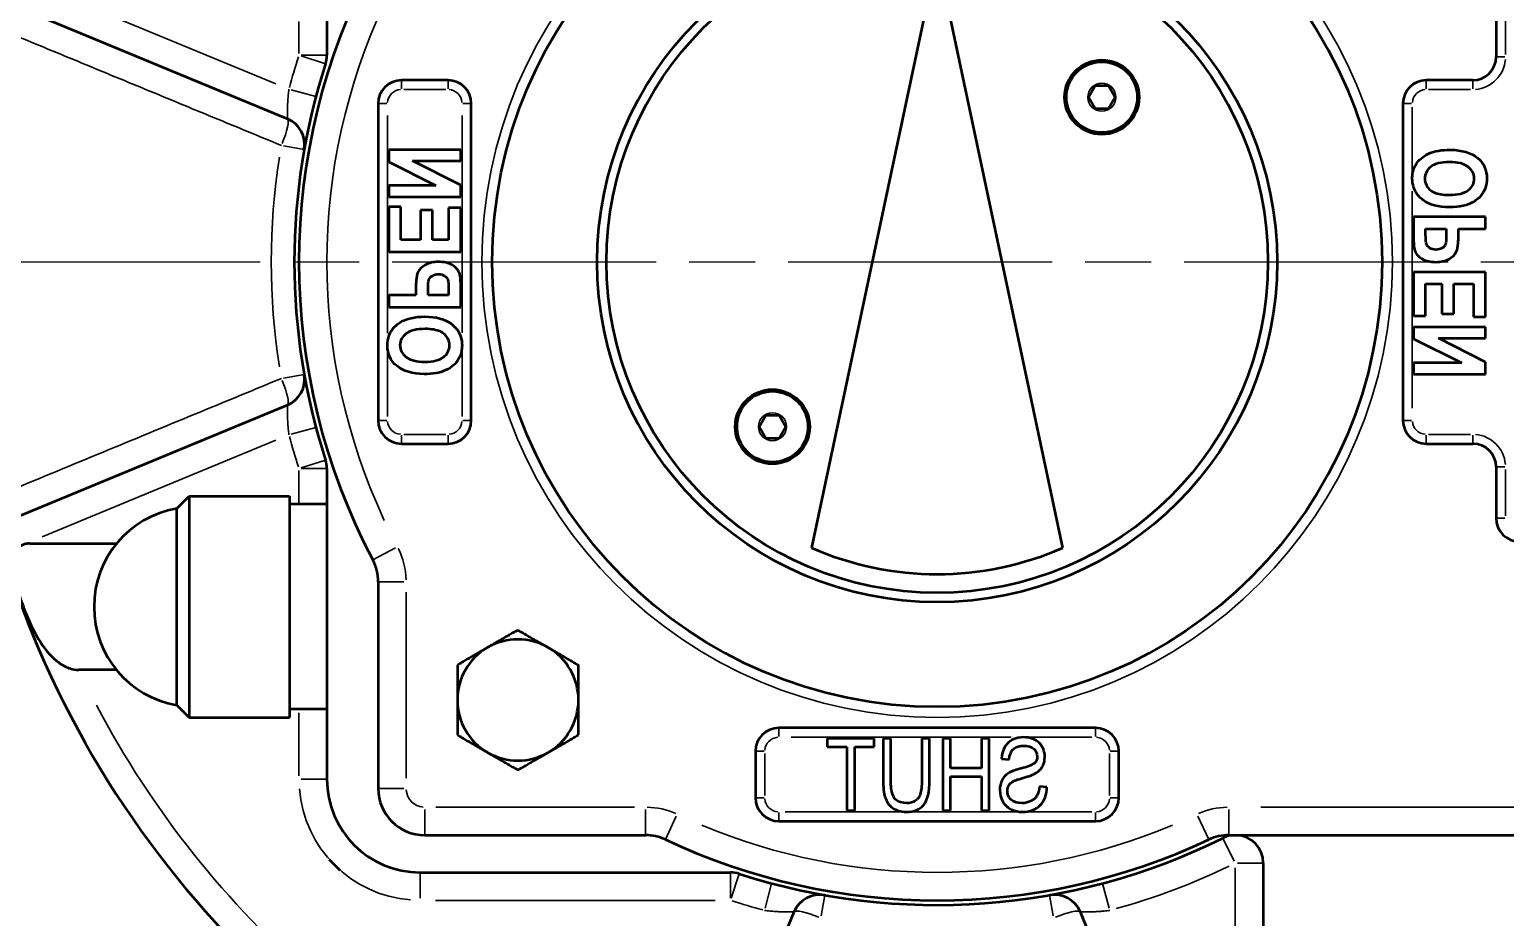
# Model space of a CAD drawing. Header units: millimetres. Extents: x 0 to 2100, y 0 to 1485.
# Drawn here: x 486.1 to 644.5, y 414.3 to 509.6 of the extents above; entities that cross this region are included whole.
import ezdxf

# ---------------------------------------------------------------- set-up
doc = ezdxf.new("R2010")
doc.units = ezdxf.units.MM
doc.header["$LTSCALE"] = 5
doc.linetypes.add('CHAIN', pattern=[0.3543, 0.2362, -0.0295, 0.0591, -0.0295])
for name, color, linetype, lineweight in [("Linea d'asse (ISO)", 7, 'Continuous', 25), ('Visibile (ISO)', 7, 'Continuous', 50), ('Visibile sottile (ISO)', 7, 'Continuous', 35)]:
    doc.layers.add(name, color=color, linetype=linetype, lineweight=lineweight)

msp = doc.modelspace()

# ---------------------------------------------------------------- linework, layer by layer
at = {"layer": "Linea d'asse (ISO)", "linetype": 'CHAIN', "ltscale": 23.990969}
msp.add_line((355.0468, 484.6529), (812.0468, 484.6529), dxfattribs=at)
at = {"layer": 'Visibile (ISO)'}
for p, q in [((518.0468, 540.1529), (518.0468, 506.8283)), ((583.5468, 517.506), (570.0468, 453.9934)), ((597.0468, 453.9934), (583.5468, 517.506)), ((484.9371, 511.9684), (513.8036, 500.0115)), ((643.5468, 512.1529), (643.5468, 506.6529)), ((531.0468, 504.1529), (526.0468, 504.1529)), ((641.0468, 504.1529), (636.0468, 504.1529)), ((599.7811, 502.3305), (600.5028, 503.5805)), ((600.5028, 501.0805), (599.7811, 502.3305)), ((600.5028, 503.5805), (601.9461, 503.5805)), ((601.9461, 503.5805), (602.6678, 502.3305)), ((602.6678, 502.3305), (601.9461, 501.0805)), ((523.5468, 501.6529), (523.5468, 467.6529)), ((533.5468, 467.6529), (533.5468, 501.6529)), ((601.9461, 501.0805), (600.5028, 501.0805)), ((633.5468, 501.6529), (633.5468, 467.6529)), ((532.4178, 496.6838), (524.6757, 496.6838)), ((524.6757, 496.6838), (524.6757, 495.3943)), ((532.4178, 495.4872), (532.4178, 496.6838)), ((524.6757, 495.3943), (529.7254, 492.8411)), ((532.4178, 492.8927), (527.2444, 495.4872)), ((527.2444, 495.4872), (532.4178, 495.4872)), ((524.6757, 492.8411), (524.6757, 491.6445)), ((529.7254, 492.8411), (524.6757, 492.8411)), ((532.4178, 491.6445), (532.4178, 492.8927)), ((524.6757, 491.6445), (532.4178, 491.6445)), ((524.6757, 490.5562), (524.6757, 485.7335)), ((525.9807, 490.5562), (524.6757, 490.5562)), ((525.9807, 487.0178), (525.9807, 490.5562)), ((529.3901, 490.2106), (528.0851, 490.2106)), ((528.0851, 490.2106), (528.0851, 487.0178)), ((529.3901, 487.0178), (529.3901, 490.2106)), ((532.4178, 490.4478), (531.1129, 490.4478)), ((531.1129, 490.4478), (531.1129, 487.0178)), ((532.4178, 485.7335), (532.4178, 490.4478)), ((642.4178, 489.5039), (634.6757, 489.5039)), ((635.9807, 488.2144), (638.1935, 488.2144)), ((639.4984, 488.2144), (642.4178, 488.2144)), ((642.4178, 488.2144), (642.4178, 489.5039)), ((528.0851, 487.0178), (525.9807, 487.0178)), ((531.1129, 487.0178), (529.3901, 487.0178)), ((524.6757, 485.7335), (532.4178, 485.7335)), ((642.4178, 483.5723), (634.6757, 483.5723)), ((634.6757, 483.5723), (634.6757, 478.8579)), ((642.4178, 478.7496), (642.4178, 483.5723)), ((635.9807, 478.8579), (635.9807, 482.2879)), ((635.9807, 482.2879), (637.7034, 482.2879)), ((637.7034, 482.2879), (637.7034, 479.0952)), ((639.0084, 479.0952), (639.0084, 482.2879)), ((639.0084, 482.2879), (641.1129, 482.2879)), ((641.1129, 482.2879), (641.1129, 478.7496)), ((524.6757, 481.0913), (524.6757, 479.8018)), ((527.5951, 481.0913), (524.6757, 481.0913)), ((531.1129, 481.0913), (528.9001, 481.0913)), ((524.6757, 479.8018), (532.4178, 479.8018)), ((634.6757, 478.8579), (635.9807, 478.8579)), ((637.7034, 479.0952), (639.0084, 479.0952)), ((641.1129, 478.7496), (642.4178, 478.7496)), ((642.4178, 477.6613), (634.6757, 477.6613)), ((634.6757, 477.6613), (634.6757, 476.413)), ((642.4178, 476.4646), (642.4178, 477.6613)), ((634.6757, 476.413), (639.8492, 473.8186)), ((642.4178, 473.9114), (637.3682, 476.4646)), ((637.3682, 476.4646), (642.4178, 476.4646)), ((639.8492, 473.8186), (634.6757, 473.8186)), ((634.6757, 473.8186), (634.6757, 472.6219)), ((642.4178, 472.6219), (642.4178, 473.9114)), ((634.6757, 472.6219), (642.4178, 472.6219)), ((513.8036, 469.2942), (484.9371, 457.3373)), ((564.4257, 466.9752), (565.1474, 468.2252)), ((565.1474, 468.2252), (566.5908, 468.2252)), ((566.5908, 468.2252), (567.3125, 466.9752)), ((565.1474, 465.7252), (564.4257, 466.9752)), ((567.3125, 466.9752), (566.5908, 465.7252)), ((526.0468, 465.1529), (531.0468, 465.1529)), ((566.5908, 465.7252), (565.1474, 465.7252)), ((636.0468, 465.1529), (641.0468, 465.1529)), ((643.5468, 462.6529), (643.5468, 457.1529)), ((518.0468, 462.4774), (518.0468, 429.1529)), ((501.9257, 458.2068), (503.2468, 459.5279)), ((503.2468, 459.5279), (503.2468, 435.7779)), ((503.2468, 459.5279), (514.0468, 459.5279)), ((514.0468, 459.5279), (514.0468, 435.7779)), ((501.9257, 437.099), (501.9257, 458.2068)), ((518.0468, 458.6529), (514.0468, 458.6529)), ((486.1256, 454.4352), (495.4696, 454.4352)), ((523.5468, 450.3418), (523.5468, 428.1529)), ((495.4696, 440.8705), (491.4213, 440.8705)), ((501.9257, 437.099), (503.2468, 435.7779)), ((503.2468, 435.7779), (514.0468, 435.7779)), ((518.0468, 436.6529), (514.0468, 436.6529)), ((600.5468, 434.6529), (566.5468, 434.6529)), ((576.7821, 433.5239), (571.7582, 433.5239)), ((571.7582, 433.5239), (571.7582, 432.6161)), ((571.7582, 432.6161), (573.8627, 432.6161)), ((573.8627, 432.6161), (573.8627, 425.7818)), ((574.6983, 425.7818), (574.6983, 432.6161)), ((574.6983, 432.6161), (576.7821, 432.6161)), ((576.7821, 432.6161), (576.7821, 433.5239)), ((578.5771, 433.5239), (577.7415, 433.5239)), ((582.7292, 433.5239), (581.8988, 433.5239)), ((584.9781, 433.5239), (584.1477, 433.5239)), ((584.1477, 433.5239), (584.1477, 425.7818)), ((584.9781, 430.3311), (584.9781, 433.5239)), ((589.1303, 433.5239), (588.2998, 433.5239)), ((588.2998, 433.5239), (588.2998, 430.3311)), ((589.1303, 425.7818), (589.1303, 433.5239)), ((564.0468, 432.1529), (564.0468, 427.1529)), ((590.4713, 431.3473), (591.2708, 431.275)), ((603.0468, 427.1529), (603.0468, 432.1529)), ((588.2998, 430.3311), (584.9781, 430.3311)), ((584.9781, 425.7818), (584.9781, 429.4285)), ((584.9781, 429.4285), (588.2998, 429.4285)), ((588.2998, 429.4285), (588.2998, 425.7818)), ((595.3353, 428.3041), (594.5358, 428.3763)), ((566.5468, 424.6529), (600.5468, 424.6529)), ((573.8627, 425.7818), (574.6983, 425.7818)), ((584.1477, 425.7818), (584.9781, 425.7818)), ((588.2998, 425.7818), (589.1303, 425.7818)), ((528.5468, 423.1529), (552.2418, 423.1529)), ((614.8517, 423.1529), (683.5468, 423.1529)), ((618.5468, 420.1548), (618.5468, 409.6529)), ((528.0468, 419.1529), (561.3713, 419.1529)), ((556.2312, 386.0432), (568.1881, 414.9097)), ((598.9054, 414.9097), (610.8623, 386.0432))]:
    msp.add_line(p, q, dxfattribs=at)
for centre, radius in [((583.5468, 484.6529), 47.75), ((583.5468, 484.6529), 36.5), ((583.5468, 484.6529), 35.5), ((601.2244, 502.3305), 4), ((601.2244, 502.3305), 3.8), ((565.8691, 466.9752), 4), ((565.8691, 466.9752), 3.8)]:
    msp.add_circle(centre, radius, dxfattribs=at)
for centre, radius, start, end in [((583.5468, 484.6529), 68.5, 152.172097, 207.827903), ((583.5468, 484.6529), 69, 162.061729, 197.938271), ((515.0468, 506.8283), 3, 342.061729, 0), ((641.0468, 506.6529), 2.5, 270, 0), ((526.0468, 501.6529), 2.5, 90, 180), ((531.0468, 501.6529), 2.5, 0, 90), ((636.0468, 501.6529), 2.5, 90, 180), ((512.6555, 497.2399), 3, 349.931824, 67.5), ((512.6555, 472.0658), 3, 292.5, 10.068176), ((526.0468, 467.6529), 2.5, 180, 270), ((531.0468, 467.6529), 2.5, 270, 0), ((636.0468, 467.6529), 2.5, 180, 270), ((641.0468, 462.6529), 2.5, 0, 90), ((515.0468, 462.4774), 3, 0, 17.938271), ((503.7615, 447.6529), 10.7124, 99.867648, 260.132352), ((646.0468, 457.1529), 2.5, 180, 270), ((583.5468, 484.6529), 105, 197.155883, 252.844117), ((583.5468, 484.6529), 33.5, 246.235077, 293.764923), ((518.5468, 450.3418), 5, 0, 27.827903), ((538.5468, 437.6529), 6.5, 60, 120), ((538.5468, 437.6529), 6.5, 120, 180), ((538.5468, 437.6529), 6.5, 0, 60), ((538.5468, 437.6529), 6.5, 180, 240), ((538.5468, 437.6529), 6.5, 300, 0), ((566.5468, 432.1529), 2.5, 90, 180), ((600.5468, 432.1529), 2.5, 0, 90), ((538.5468, 437.6529), 6.5, 240, 300), ((528.0468, 429.1529), 10, 180, 270), ((528.5468, 428.1529), 5, 180, 270), ((566.5468, 427.1529), 2.5, 180, 270), ((600.5468, 427.1529), 2.5, 270, 0), ((552.2418, 418.1529), 5, 64.791235, 90), ((614.8517, 418.1529), 5, 90, 115.208765), ((615.5468, 420.1548), 3, 92.059581, 116.3878), ((615.5468, 420.1548), 3, 0, 87.940419), ((583.5468, 484.6529), 68.5, 244.791235, 295.208765), ((583.5468, 484.6529), 69, 252.061729, 296.3878), ((525.2105, 426.3166), 9, 219.863386, 230.136614), ((561.3713, 416.1529), 3, 72.061729, 90), ((570.9597, 413.7616), 3, 79.931824, 157.5), ((596.1338, 413.7616), 3, 22.5, 100.068176)]:
    msp.add_arc(centre, radius, start, end, dxfattribs=at)
for points, knots in [([(638.5958, 496.6838), (637.7123, 496.6838), (636.9654, 496.5733), (636.3211, 496.2763), (635.9333, 496.0976), (635.6663, 495.9136), (635.4555, 495.7311), (635.278, 495.5775), (635.1281, 495.4166), (634.9852, 495.2035), (634.7714, 494.8847), (634.6426, 494.518), (634.584, 494.1126), (634.5604, 493.9497), (634.5482, 493.7806), (634.5468, 493.6045), (634.5414, 492.9511), (634.7769, 492.3755), (634.9568, 492.0889), (635.0331, 491.9674), (635.0743, 491.9158), (635.1077, 491.8725), (635.1758, 491.7841), (635.3188, 491.6019), (635.5887, 491.3763), (635.6063, 491.3615), (635.6547, 491.3224), (635.6846, 491.2995), (636.3707, 490.7735), (637.3282, 490.5201), (638.5494, 490.5201), (639.6146, 490.5201), (640.4832, 490.7309), (641.144, 491.1204), (641.3015, 491.2133), (641.4464, 491.3152), (641.5822, 491.4279), (642.1303, 491.8826), (642.489, 492.5656), (642.5396, 493.3668), (642.5444, 493.4435), (642.5468, 493.5211), (642.5468, 493.5994), (642.5468, 494.5175), (642.227, 495.2447), (641.5925, 495.776), (640.868, 496.3828), (639.8646, 496.6838), (638.5958, 496.6838)], [0, 0, 0, 0, 0.00111611, 0.00111611, 0.00111611, 0.00161572, 0.00161572, 0.00161572, 0.00203648, 0.00203648, 0.00203648, 0.0026501, 0.0026501, 0.0026501, 0.00289655, 0.00289655, 0.00289655, 0.00386072, 0.00386072, 0.00386072, 0.0042694, 0.0042694, 0.0042694, 0.00510243, 0.00510243, 0.00510243, 0.01539546, 0.01539546, 0.01539546, 0.25124612, 0.25124612, 0.25124612, 0.45697909, 0.45697909, 0.45697909, 0.50601484, 0.50601484, 0.50601484, 0.72789443, 0.72789443, 0.72789443, 0.74913305, 0.74913305, 0.74913305, 0.99837958, 0.99837958, 0.99837958, 1, 1, 1, 1]), ([(638.5442, 495.3634), (639.4314, 495.3634), (640.0967, 495.1932), (640.5403, 494.8527), (640.9839, 494.5123), (641.2057, 494.0945), (641.2057, 493.5942), (641.2057, 493.0887), (640.9839, 492.6709), (640.5455, 492.3408), (640.1071, 492.0107), (639.4314, 491.8405), (638.5184, 491.8405), (637.8052, 491.8405), (637.2608, 491.9619), (636.9384, 492.0973), (636.7683, 492.1687), (636.6653, 492.2262), (636.5326, 492.3253), (636.3314, 492.4756), (636.0557, 492.7802), (635.9545, 493.1342), (635.9103, 493.2887), (635.893, 493.4496), (635.893, 493.5942), (635.893, 494.1152), (636.1096, 494.5381), (636.5377, 494.8682), (636.9691, 495.2008), (637.6364, 495.3634), (638.5442, 495.3634)], [0, 0, 0, 0, 0.09973173, 0.09973173, 0.09973173, 0.19946345, 0.19946345, 0.19946345, 0.30022334, 0.30022334, 0.30022334, 0.40098323, 0.40098323, 0.40098323, 0.47969482, 0.47969482, 0.47969482, 0.52120865, 0.52120865, 0.52120865, 0.67990132, 0.67990132, 0.67990132, 0.74919909, 0.74919909, 0.74919909, 0.99893212, 0.99893212, 0.99893212, 1, 1, 1, 1]), ([(634.6757, 489.5039), (634.6757, 488.8179), (634.6757, 488.1319), (634.6757, 487.4459), (634.6757, 486.8191), (634.6984, 486.3317), (634.7672, 486.028), (634.774, 485.998), (634.7813, 485.9702), (634.7892, 485.9449), (634.8496, 485.7508), (634.9627, 485.5655), (635.0385, 485.4671), (635.1576, 485.3123), (635.2021, 485.2837), (635.2157, 485.2708), (635.2384, 485.2491), (635.2586, 485.2285), (635.3255, 485.1738), (635.378, 485.1308), (635.4513, 485.0748), (635.5526, 485.0113), (635.5622, 485.0053), (635.6165, 484.9726), (635.6471, 484.9558), (636.0237, 484.7482), (636.4984, 484.6451), (637.0639, 484.6451), (637.6294, 484.6451), (638.0996, 484.7506), (638.472, 484.9598), (638.844, 485.1687), (639.1176, 485.4361), (639.2715, 485.7489), (639.3824, 485.9745), (639.4447, 486.3378), (639.4714, 486.6534), (639.4831, 486.7916), (639.4885, 486.9037), (639.4923, 487.0116), (639.4954, 487.0996), (639.4984, 487.2214), (639.4984, 487.3789), (639.4984, 487.5698), (639.4984, 487.9758), (639.4984, 488.2144)], [0.142800598, 0.142800598, 0.142800598, 0.142800598, 0.285601197, 0.285601197, 0.285601197, 0.285777477, 0.285777477, 0.285777477, 0.285794909, 0.285794909, 0.285794909, 0.28586356, 0.28586356, 0.28586356, 0.285971481, 0.285971481, 0.285971481, 0.28615285, 0.28615285, 0.28615285, 0.286295243, 0.286295243, 0.286295243, 0.29187001, 0.29187001, 0.29187001, 0.360528899, 0.360528899, 0.360528899, 0.429198843, 0.429198843, 0.429198843, 0.500197905, 0.500197905, 0.500197905, 0.551377063, 0.551377063, 0.551377063, 0.573785863, 0.573785863, 0.573785863, 0.592064654, 0.592064654, 0.592064654, 0.714398803, 0.714398803, 0.714398803, 0.714398803]), ([(638.1935, 488.2144), (638.1935, 487.9806), (638.1935, 487.7468), (638.1935, 487.513), (638.1935, 487.0384), (638.1625, 486.7186), (638.0284, 486.3782), (637.9046, 486.2389), (637.5539, 486.0223), (637.3372, 485.9656), (636.8266, 485.9656), (636.6048, 486.0223), (636.2541, 486.2493), (636.1354, 486.3885), (636.0735, 486.5536), (636.0133, 486.7141), (635.9807, 487.0642), (635.9807, 487.5955), (635.9807, 487.8018), (635.9807, 488.0081), (635.9807, 488.2144)], [0.24993409, 0.24993409, 0.24993409, 0.24993409, 0.499868181, 0.499868181, 0.499868181, 0.549450247, 0.549450247, 0.599032314, 0.599032314, 0.64861438, 0.64861438, 0.699208326, 0.699208326, 0.749802271, 0.749802271, 0.749802271, 0.75006591, 0.75006591, 0.75006591, 1, 1, 1, 1]), ([(532.4178, 479.8018), (532.4178, 480.4878), (532.4178, 481.1738), (532.4178, 481.8598), (532.4178, 482.4866), (532.3951, 482.974), (532.3263, 483.2777), (532.3195, 483.3078), (532.3122, 483.3356), (532.3043, 483.3608), (532.2439, 483.5549), (532.1308, 483.7402), (532.055, 483.8387), (531.9359, 483.9935), (531.8914, 484.0221), (531.8779, 484.035), (531.8551, 484.0567), (531.8349, 484.0772), (531.768, 484.132), (531.7155, 484.1749), (531.6422, 484.2309), (531.541, 484.2944), (531.5313, 484.3004), (531.4771, 484.3331), (531.4465, 484.35), (531.0699, 484.5575), (530.5951, 484.6606), (530.0297, 484.6606), (529.4642, 484.6606), (528.994, 484.5551), (528.6216, 484.346), (528.2496, 484.1371), (527.9759, 483.8697), (527.8221, 483.5568), (527.7112, 483.3313), (527.6489, 482.9679), (527.6221, 482.6523), (527.6104, 482.5141), (527.6051, 482.4021), (527.6012, 482.2942), (527.5981, 482.2061), (527.5951, 482.0844), (527.5951, 481.9269), (527.5951, 481.7359), (527.5951, 481.3299), (527.5951, 481.0913)], [0.142800598, 0.142800598, 0.142800598, 0.142800598, 0.285601197, 0.285601197, 0.285601197, 0.285777477, 0.285777477, 0.285777477, 0.285794909, 0.285794909, 0.285794909, 0.28586356, 0.28586356, 0.28586356, 0.285971481, 0.285971481, 0.285971481, 0.28615285, 0.28615285, 0.28615285, 0.286295243, 0.286295243, 0.286295243, 0.29187001, 0.29187001, 0.29187001, 0.360528899, 0.360528899, 0.360528899, 0.429198843, 0.429198843, 0.429198843, 0.500197905, 0.500197905, 0.500197905, 0.551377063, 0.551377063, 0.551377063, 0.573785863, 0.573785863, 0.573785863, 0.592064654, 0.592064654, 0.592064654, 0.714398803, 0.714398803, 0.714398803, 0.714398803]), ([(528.9001, 481.0913), (528.9001, 481.3251), (528.9001, 481.559), (528.9001, 481.7928), (528.9001, 482.2673), (528.931, 482.5871), (529.0651, 482.9275), (529.1889, 483.0668), (529.5397, 483.2834), (529.7563, 483.3402), (530.267, 483.3402), (530.4887, 483.2834), (530.8395, 483.0565), (530.9581, 482.9172), (531.02, 482.7522), (531.0802, 482.5916), (531.1129, 482.2415), (531.1129, 481.7103), (531.1129, 481.5039), (531.1129, 481.2976), (531.1129, 481.0913)], [0.24993409, 0.24993409, 0.24993409, 0.24993409, 0.499868181, 0.499868181, 0.499868181, 0.549450247, 0.549450247, 0.599032314, 0.599032314, 0.64861438, 0.64861438, 0.699208326, 0.699208326, 0.749802271, 0.749802271, 0.749802271, 0.75006591, 0.75006591, 0.75006591, 1, 1, 1, 1]), ([(528.4978, 472.6219), (529.3813, 472.6219), (530.1281, 472.7325), (530.7724, 473.0294), (531.1602, 473.2081), (531.4272, 473.3922), (531.638, 473.5746), (531.8155, 473.7283), (531.9654, 473.8891), (532.1083, 474.1023), (532.3221, 474.421), (532.4509, 474.7877), (532.5096, 475.1931), (532.5331, 475.356), (532.5453, 475.5252), (532.5468, 475.7012), (532.5522, 476.3546), (532.3167, 476.9302), (532.1367, 477.2169), (532.0605, 477.3384), (532.0193, 477.3899), (531.9859, 477.4333), (531.9178, 477.5217), (531.7748, 477.7039), (531.5049, 477.9295), (531.4872, 477.9442), (531.4389, 477.9833), (531.4089, 478.0063), (530.7228, 478.5322), (529.7654, 478.7857), (528.5442, 478.7857), (527.479, 478.7857), (526.6104, 478.5748), (525.9496, 478.1853), (525.7921, 478.0925), (525.6471, 477.9906), (525.5113, 477.8779), (524.9632, 477.4231), (524.6046, 476.7401), (524.554, 475.9389), (524.5491, 475.8622), (524.5468, 475.7846), (524.5468, 475.7064), (524.5468, 474.7883), (524.8666, 474.061), (525.501, 473.5297), (526.2255, 472.923), (527.2289, 472.6219), (528.4978, 472.6219)], [0, 0, 0, 0, 0.00111611, 0.00111611, 0.00111611, 0.00161572, 0.00161572, 0.00161572, 0.00203648, 0.00203648, 0.00203648, 0.0026501, 0.0026501, 0.0026501, 0.00289655, 0.00289655, 0.00289655, 0.00386072, 0.00386072, 0.00386072, 0.0042694, 0.0042694, 0.0042694, 0.00510243, 0.00510243, 0.00510243, 0.01539546, 0.01539546, 0.01539546, 0.25124612, 0.25124612, 0.25124612, 0.45697909, 0.45697909, 0.45697909, 0.50601484, 0.50601484, 0.50601484, 0.72789443, 0.72789443, 0.72789443, 0.74913305, 0.74913305, 0.74913305, 0.99837958, 0.99837958, 0.99837958, 1, 1, 1, 1]), ([(528.5494, 473.9424), (527.6622, 473.9424), (526.9968, 474.1126), (526.5532, 474.453), (526.1096, 474.7934), (525.8878, 475.2112), (525.8878, 475.7115), (525.8878, 476.217), (526.1096, 476.6348), (526.5481, 476.9649), (526.9865, 477.295), (527.6622, 477.4652), (528.5751, 477.4652), (529.2883, 477.4652), (529.8327, 477.3439), (530.1552, 477.2085), (530.3252, 477.1371), (530.4283, 477.0795), (530.561, 476.9804), (530.7621, 476.8301), (531.0378, 476.5255), (531.139, 476.1716), (531.1832, 476.017), (531.2005, 475.8561), (531.2005, 475.7115), (531.2005, 475.1906), (530.9839, 474.7676), (530.5558, 474.4375), (530.1245, 474.1049), (529.4572, 473.9424), (528.5494, 473.9424)], [0, 0, 0, 0, 0.09973173, 0.09973173, 0.09973173, 0.19946345, 0.19946345, 0.19946345, 0.30022334, 0.30022334, 0.30022334, 0.40098323, 0.40098323, 0.40098323, 0.47969482, 0.47969482, 0.47969482, 0.52120865, 0.52120865, 0.52120865, 0.67990132, 0.67990132, 0.67990132, 0.74919909, 0.74919909, 0.74919909, 0.99893212, 0.99893212, 0.99893212, 1, 1, 1, 1]), ([(486.1256, 454.4352), (486.0393, 454.4352), (485.9531, 454.4299), (485.6758, 454.394), (485.4944, 454.3406), (485.1438, 454.1655), (484.9885, 454.0419), (484.6976, 453.706), (484.5712, 453.4694), (484.3567, 452.7379), (484.3317, 452.1892), (484.4765, 450.911), (484.6338, 450.2138), (484.9388, 449.1758), (485.0261, 448.9004), (485.1838, 448.4303), (485.2522, 448.234), (485.3497, 447.9642), (485.377, 447.8894), (485.4236, 447.7635), (485.4428, 447.7123), (485.4809, 447.6113), (485.4998, 447.5614), (485.5417, 447.4519), (485.5648, 447.3924), (485.6453, 447.1864), (485.7036, 447.0406), (486.2305, 445.7546), (486.736, 444.7221), (487.8969, 442.9136), (488.5373, 442.1997), (489.6641, 441.3757), (490.0962, 441.1569), (490.7841, 440.9358), (491.0754, 440.8779), (491.3842, 440.8708), (491.4027, 440.8705), (491.4213, 440.8705)], [-3.19163068, -3.19163068, -3.19163068, -3.19163068, -3.14852146, -3.14852146, -3.05171769, -3.05171769, -2.94415689, -2.94415689, -2.80680928, -2.80680928, -2.5952252, -2.5952252, -2.39300938, -2.39300938, -2.31968702, -2.31968702, -2.26670181, -2.26670181, -2.24624437, -2.24624437, -2.23210184, -2.23210184, -2.21820694, -2.21820694, -2.20143214, -2.20143214, -2.15990458, -2.15990458, -1.83187072, -1.83187072, -1.48360304, -1.48360304, -1.26394259, -1.26394259, -1.11791523, -1.11791523, -1.10856844, -1.10856844, -1.10856844, -1.10856844]), ([(577.7415, 433.5239), (577.7415, 432.0333), (577.7415, 430.5426), (577.7415, 429.052), (577.7415, 428.3041), (577.8189, 427.6851), (578.1077, 426.7257), (578.3708, 426.3492), (579.1445, 425.7921), (579.6345, 425.6529), (581.0632, 425.6529), (581.6873, 425.9005), (582.5229, 426.9011), (582.7292, 427.7831), (582.7292, 429.052), (582.7292, 430.5426), (582.7292, 432.0333), (582.7292, 433.5239)], [0.142714057, 0.142714057, 0.142714057, 0.142714057, 0.285428114, 0.285428114, 0.285428114, 0.309960426, 0.309960426, 0.334492738, 0.334492738, 0.359025049, 0.359025049, 0.39358361, 0.39358361, 0.428142171, 0.428142171, 0.428142171, 0.570856228, 0.570856228, 0.570856228, 0.570856228]), ([(581.8988, 433.5239), (581.8988, 432.035), (581.8988, 430.5461), (581.8988, 429.0571), (581.8988, 428.4088), (581.857, 427.8929), (581.7337, 427.5407), (581.6706, 427.3602), (581.5866, 427.2198), (581.5203, 427.1305), (581.4288, 427.0074), (581.3558, 426.9294), (581.1973, 426.8237), (580.9551, 426.6622), (580.6567, 426.576), (580.2895, 426.5813), (579.7555, 426.589), (579.4089, 426.7094), (579.1662, 426.9037), (579.098, 426.9582), (579.0398, 427.0166), (578.9846, 427.0868), (578.8405, 427.2696), (578.7142, 427.6332), (578.6598, 427.9386), (578.6317, 428.0969), (578.6182, 428.2284), (578.6139, 428.2689), (578.6096, 428.3099), (578.6062, 428.3437), (578.6008, 428.4116), (578.5904, 428.5411), (578.5771, 428.747), (578.5771, 429.0571), (578.5771, 429.0761), (578.5771, 429.1394), (578.5771, 429.1763), (578.5771, 430.6255), (578.5771, 432.0747), (578.5771, 433.5239)], [0.713570285, 0.713570285, 0.713570285, 0.713570285, 0.856284342, 0.856284342, 0.856284342, 0.856488704, 0.856488704, 0.856488704, 0.856551005, 0.856551005, 0.856551005, 0.85663696, 0.85663696, 0.85663696, 0.856772056, 0.856772056, 0.856772056, 0.856951931, 0.856951931, 0.856951931, 0.857002464, 0.857002464, 0.857002464, 0.857185194, 0.857185194, 0.857185194, 0.857279952, 0.857279952, 0.857279952, 0.857375886, 0.857375886, 0.857375886, 0.857558746, 0.857558746, 0.857558746, 0.861094587, 0.861094587, 0.861094587, 1, 1, 1, 1]), ([(591.2708, 431.275), (591.3121, 431.7702), (591.5015, 432.0989), (591.509, 432.1116), (591.5229, 432.1352), (591.5806, 432.2486), (591.7247, 432.384), (591.7322, 432.3911), (591.7792, 432.4327), (591.8063, 432.4537), (592.0563, 432.6474), (592.3967, 432.7451), (592.8182, 432.7451), (593.2958, 432.7451), (593.6568, 432.6342), (593.9065, 432.4253), (594.1502, 432.2214), (594.2831, 431.9383), (594.2831, 431.6052), (594.2831, 431.2905), (594.1902, 431.0481), (594.0045, 430.8779), (593.8202, 430.7089), (593.4022, 430.5299), (592.7666, 430.3621), (592.2135, 430.2161), (591.7456, 430.0694), (591.4462, 429.9288), (591.2599, 429.8414), (591.0963, 429.7292), (591.0026, 429.6536), (590.8319, 429.5159), (590.7997, 429.4651), (590.7862, 429.4504), (590.7658, 429.428), (590.7526, 429.4142), (590.7127, 429.3651), (590.6738, 429.3171), (590.6213, 429.2483), (590.5642, 429.1551), (590.5587, 429.1462), (590.5265, 429.0913), (590.5103, 429.0607), (590.3505, 428.7583), (590.2753, 428.4002), (590.2753, 427.9946), (590.2753, 427.5458), (590.3785, 427.1435), (590.5848, 426.7773), (590.7946, 426.405), (591.1016, 426.1601), (591.1182, 426.147), (591.1438, 426.127), (591.2415, 426.0445), (591.4359, 425.9417), (591.4467, 425.936), (591.5036, 425.9071), (591.5357, 425.8922), (591.8726, 425.7355), (592.2713, 425.6529), (592.7305, 425.6529), (593.5145, 425.6529), (594.1386, 425.8901), (594.608, 426.3647), (595.0774, 426.8392), (595.3147, 427.4891), (595.3353, 428.3041)], [0.555622763, 0.555622763, 0.555622763, 0.555622763, 0.555761682, 0.555761682, 0.555761682, 0.556018734, 0.556018734, 0.556018734, 0.561379636, 0.561379636, 0.561379636, 0.610886624, 0.610886624, 0.610886624, 0.666973632, 0.666973632, 0.666973632, 0.723804772, 0.723804772, 0.723804772, 0.777472984, 0.777472984, 0.777472984, 0.777625291, 0.777625291, 0.777625291, 0.777764102, 0.777764102, 0.777764102, 0.777811674, 0.777811674, 0.777811674, 0.777898386, 0.777898386, 0.777898386, 0.778030021, 0.778030021, 0.778030021, 0.778158521, 0.778158521, 0.778158521, 0.783235002, 0.783235002, 0.783235002, 0.833339881, 0.833339881, 0.833339881, 0.888767707, 0.888767707, 0.888767707, 0.888903619, 0.888903619, 0.888903619, 0.889111809, 0.889111809, 0.889111809, 0.892877599, 0.892877599, 0.892877599, 0.932359034, 0.932359034, 0.932359034, 0.99975927, 0.99975927, 0.99975927, 1, 1, 1, 1]), ([(594.5358, 428.3763), (594.4956, 427.9546), (594.4045, 427.6258), (594.247, 427.3705), (594.0887, 427.114), (593.9051, 426.961), (593.6527, 426.8221), (593.6379, 426.814), (593.6228, 426.8059), (593.6074, 426.7979), (593.35, 426.6645), (593.0234, 426.576), (592.6686, 426.5813), (592.1273, 426.5894), (591.8179, 426.7441), (591.8064, 426.7494), (591.783, 426.7604), (591.6615, 426.8066), (591.5029, 426.9475), (591.4959, 426.9538), (591.4496, 426.9969), (591.4264, 427.0211), (591.2038, 427.2527), (591.0903, 427.5431), (591.0903, 427.8966), (591.0903, 428.1412), (591.1481, 428.3355), (591.2399, 428.4949), (591.3246, 428.642), (591.5007, 428.8139), (591.6938, 428.9179), (591.8949, 429.0262), (592.3334, 429.1758), (593.0091, 429.3718), (593.5736, 429.5355), (594.0065, 429.7018), (594.2882, 429.903), (594.4966, 430.0518), (594.6244, 430.1992), (594.681, 430.2691), (594.7129, 430.3085), (594.7275, 430.329), (594.73, 430.3324), (594.7426, 430.3494), (594.805, 430.4266), (594.8866, 430.5839), (594.8894, 430.5894), (594.9082, 430.6268), (594.9174, 430.6464), (595.038, 430.9042), (595.098, 431.1984), (595.098, 431.5226), (595.098, 432.1467), (594.8969, 432.6574), (594.4894, 433.0545), (594.0832, 433.4505), (593.5359, 433.6477), (592.8543, 433.6529), (592.3931, 433.6563), (591.9752, 433.5591), (591.6112, 433.3692), (591.2332, 433.172), (590.9795, 432.9159), (590.7911, 432.5697), (590.6121, 432.2407), (590.4866, 431.8096), (590.4713, 431.3473)], [0.110855651, 0.110855651, 0.110855651, 0.110855651, 0.110970497, 0.110970497, 0.110970497, 0.111067249, 0.111067249, 0.111067249, 0.111072916, 0.111072916, 0.111072916, 0.11117805, 0.11117805, 0.11117805, 0.111322053, 0.111322053, 0.111322053, 0.111614993, 0.111614993, 0.111614993, 0.118155908, 0.118155908, 0.118155908, 0.180950396, 0.180950396, 0.180950396, 0.224400234, 0.224400234, 0.224400234, 0.27760553, 0.27760553, 0.27760553, 0.333033355, 0.333033355, 0.333033355, 0.33317932, 0.33317932, 0.33317932, 0.333250563, 0.333250563, 0.333250563, 0.333290786, 0.333290786, 0.333290786, 0.333493555, 0.333493555, 0.333493555, 0.336308488, 0.336308488, 0.336308488, 0.373175359, 0.373175359, 0.373175359, 0.444146437, 0.444146437, 0.444146437, 0.444350237, 0.444350237, 0.444350237, 0.44449159, 0.44449159, 0.44449159, 0.444626402, 0.444626402, 0.444626402, 0.444767113, 0.444767113, 0.444767113, 0.444767113])]:
    msp.add_open_spline(points, degree=3, knots=knots, dxfattribs=at)
for points, weights in [([(538.5468, 445.1584), (536.8051, 444.1529), (535.2968, 443.282)], [1.73081411899, 1.86469305701, 1.86469305701]), ([(538.5468, 445.1584), (540.2884, 444.1529), (541.7968, 443.282)], [1.73081411899, 1.86469305701, 1.86469305701]), ([(535.2968, 443.282), (533.7884, 442.4112), (532.0468, 441.4056)], [1.86469305701, 1.86469305701, 1.73081411899]), ([(541.7968, 443.282), (543.3051, 442.4112), (545.0468, 441.4056)], [1.86469305701, 1.86469305701, 1.73081411899]), ([(532.0468, 441.4056), (532.0468, 439.3945), (532.0468, 437.6529)], [1.73081411899, 1.86469305701, 1.86469305701]), ([(545.0468, 437.6529), (545.0468, 439.3945), (545.0468, 441.4056)], [1.86469305701, 1.86469305701, 1.73081411899]), ([(532.0468, 437.6529), (532.0468, 435.9112), (532.0468, 433.9001)], [1.86469305701, 1.86469305701, 1.73081411899]), ([(545.0468, 433.9001), (545.0468, 435.9112), (545.0468, 437.6529)], [1.73081411899, 1.86469305701, 1.86469305701]), ([(532.0468, 433.9001), (533.7884, 432.8945), (535.2968, 432.0237)], [1.73081411899, 1.86469305701, 1.86469305701]), ([(541.7968, 432.0237), (543.3051, 432.8945), (545.0468, 433.9001)], [1.86469305701, 1.86469305701, 1.73081411899]), ([(535.2968, 432.0237), (536.8051, 431.1529), (538.5468, 430.1473)], [1.86469305701, 1.86469305701, 1.73081411899]), ([(538.5468, 430.1473), (540.2884, 431.1529), (541.7968, 432.0237)], [1.73081411899, 1.86469305701, 1.86469305701])]:
    msp.add_rational_spline(points, weights, degree=2, dxfattribs=at)
at = {"layer": 'Visibile sottile (ISO)'}
for p, q in [((512.5791, 503.7659), (487.4796, 514.1625)), ((644.5468, 506.9279), (644.5468, 511.8779)), ((515.0468, 510.4616), (515.0468, 507.0195)), ((517.8921, 505.9072), (515.2707, 506.7558)), ((515.2821, 506.8283), (518.0375, 506.8283)), ((644.4683, 506.6529), (643.5499, 506.6529)), ((526.0468, 504.1498), (526.0468, 503.2313)), ((531.0468, 503.2313), (531.0468, 504.1498)), ((636.0468, 503.2313), (636.0468, 504.1498)), ((641.0468, 503.2313), (641.0468, 504.1498)), ((514.201, 503.1277), (516.8635, 502.4184)), ((526.2968, 503.1529), (530.7968, 503.1529)), ((636.2968, 503.1529), (640.7968, 503.1529)), ((523.5499, 501.6529), (524.4683, 501.6529)), ((532.6252, 501.6529), (533.5437, 501.6529)), ((633.5499, 501.6529), (634.4683, 501.6529)), ((634.5468, 494.0069), (634.5468, 501.2505)), ((524.5468, 477.0037), (524.5468, 500.3555)), ((532.5468, 500.3581), (532.5468, 477.0523)), ((515.6021, 496.7167), (513.3701, 497.113)), ((634.5468, 468.9476), (634.5468, 492.2535)), ((524.5468, 468.0555), (524.5468, 475.3037)), ((532.5468, 475.2988), (532.5468, 468.0553)), ((513.3701, 472.1927), (515.6021, 472.589)), ((523.5499, 467.6529), (524.4683, 467.6529)), ((532.6252, 467.6529), (533.5437, 467.6529)), ((633.5499, 467.6529), (634.4683, 467.6529)), ((516.8635, 466.8873), (514.201, 466.178)), ((526.0468, 465.156), (526.0468, 466.0744)), ((530.7968, 466.1529), (526.2968, 466.1529)), ((531.0468, 466.0744), (531.0468, 465.156)), ((636.0468, 465.156), (636.0468, 466.0744)), ((640.7968, 466.1529), (636.2968, 466.1529)), ((641.0468, 465.156), (641.0468, 466.0744)), ((487.4796, 455.1433), (512.5791, 465.5398)), ((515.2707, 462.5499), (517.8921, 463.3986)), ((643.5499, 462.6529), (644.4683, 462.6529)), ((515.0468, 462.2862), (515.0468, 458.8441)), ((518.0375, 462.4774), (515.2821, 462.4774)), ((644.5468, 457.4279), (644.5468, 462.3779)), ((643.5499, 457.1529), (644.4683, 457.1529)), ((525.4134, 453.9665), (522.9767, 452.6802)), ((526.3114, 450.3418), (523.556, 450.3418)), ((526.5468, 429.2623), (526.5468, 449.2323)), ((515.0468, 436.2779), (515.0468, 429.5279)), ((566.5468, 434.6498), (566.5468, 433.7313)), ((600.5468, 434.6498), (600.5468, 433.7313)), ((567.8597, 433.6529), (591.4932, 433.6529)), ((593.2389, 433.6529), (600.1621, 433.6529)), ((564.0499, 432.1529), (564.9683, 432.1529)), ((565.0468, 427.4029), (565.0468, 431.9029)), ((602.0468, 431.9029), (602.0468, 427.4029)), ((602.1252, 432.1529), (603.0437, 432.1529)), ((518.0375, 429.1529), (515.2821, 429.1529)), ((523.556, 428.1529), (526.3114, 428.1529)), ((564.0499, 427.1529), (564.9683, 427.1529)), ((602.1252, 427.1529), (603.0437, 427.1529)), ((528.5468, 423.1621), (528.5468, 425.9175)), ((551.0571, 426.1529), (529.7315, 426.1529)), ((552.2418, 423.1621), (552.2418, 425.9175)), ((554.3753, 422.685), (555.5489, 425.178)), ((566.5468, 425.5744), (566.5468, 424.656)), ((579.5436, 425.6529), (567.2308, 425.6529)), ((592.1054, 425.6529), (580.853, 425.6529)), ((600.156, 425.6529), (593.1214, 425.6529)), ((600.5468, 425.5744), (600.5468, 424.656)), ((612.7182, 422.685), (611.5446, 425.178)), ((614.8517, 423.1621), (614.8517, 425.9175)), ((680.112, 426.1529), (618.2865, 426.1529)), ((615.4422, 420.3657), (614.2175, 422.8339)), ((618.5375, 420.1548), (615.7821, 420.1548)), ((528.0468, 419.1436), (528.0468, 416.3882)), ((561.3713, 416.3882), (561.3713, 419.1436)), ((562.2925, 418.9982), (561.4438, 416.3768)), ((615.5468, 419.6297), (615.5468, 410.178)), ((565.0719, 415.3071), (565.7812, 417.9696)), ((571.4829, 416.7082), (571.0866, 414.4762)), ((596.0069, 414.4762), (595.6106, 416.7082)), ((601.3123, 417.9696), (602.0216, 415.3071)), ((529.713, 416.1529), (559.7051, 416.1529))]:
    msp.add_line(p, q, dxfattribs=at)
for centre, radius in [((583.5468, 484.6529), 48.868), ((601.2244, 502.3305), 1.5), ((565.8691, 466.9752), 1.5)]:
    msp.add_circle(centre, radius, dxfattribs=at)
for centre, radius, start, end in [((583.5468, 484.6529), 65.5, 154.954887, 205.045113), ((583.5468, 484.6529), 72, 162.212741, 164.930957), ((641.0468, 506.6529), 3.5, 274.5, 355.5), ((526.0468, 501.6529), 1.5, 94.5, 175.5), ((531.0468, 501.6529), 1.5, 4.5, 85.5), ((636.0468, 501.6529), 1.5, 94.5, 175.5), ((583.5468, 484.6529), 71.4791, 170.938642, 189.061358), ((526.0468, 467.6529), 1.5, 184.5, 265.5), ((531.0468, 467.6529), 1.5, 274.5, 355.5), ((636.0468, 467.6529), 1.5, 184.5, 265.5), ((583.5468, 484.6529), 72, 195.069043, 197.787259), ((641.0468, 462.6529), 3.5, 4.5, 85.5), ((518.5468, 450.3418), 8, 1.391395, 26.436508), ((583.5468, 484.6529), 102, 207.790489, 250.472873), ((566.5468, 432.1529), 1.5, 94.5, 175.5), ((600.5468, 432.1529), 1.5, 4.5, 85.5), ((528.0468, 429.1529), 13, 184.5, 265.5), ((528.5468, 428.1529), 2, 184.5, 265.5), ((566.5468, 427.1529), 1.5, 184.5, 265.5), ((600.5468, 427.1529), 1.5, 274.5, 355.5), ((552.2418, 418.1529), 8, 66.051673, 88.739562), ((614.8517, 418.1529), 8, 91.260438, 113.948327), ((583.5468, 484.6529), 65.5, 247.312111, 292.687889), ((583.5468, 484.6529), 72, 285.49152, 295.814312), ((583.5468, 484.6529), 72, 252.212741, 254.930957)]:
    msp.add_arc(centre, radius, start, end, dxfattribs=at)
for centre, major_axis, start_param, end_param in [((512.6555, 497.2399), (1.1481, 2.7716), 4.82645054, 6.20651506), ((512.6555, 472.0658), (1.1481, -2.7716), 0.07667025, 1.45673477), ((570.9597, 413.7616), (-2.7716, 1.1481), 4.82645054, 6.20651506), ((596.1338, 413.7616), (2.7716, 1.1481), 0.07667025, 1.45673477)]:
    msp.add_ellipse(centre, major_axis=major_axis, ratio=0.16969524, start_param=start_param, end_param=end_param, dxfattribs=at)
for points, knots in [([(484.0059, 509.1918), (486.4354, 508.1876), (488.8651, 507.1835), (493.7247, 505.1756), (496.1547, 504.1717), (501.015, 502.1645), (503.4453, 501.161), (508.3065, 499.1545), (510.7373, 498.1515), (513.1685, 497.1488)], [0, 0, 0, 0, 0.0080056539, 0.0080056539, 0.0160113079, 0.0160113079, 0.0240169618, 0.0240169618, 0.0320226157, 0.0320226157, 0.0320226157, 0.0320226157]), ([(513.8036, 500.0115), (513.8036, 500.0115), (513.8035, 500.0172), (513.8032, 500.0283), (513.803, 500.0394), (513.8026, 500.0559), (513.8022, 500.0777), (513.8018, 500.0995), (513.8013, 500.1267), (513.8008, 500.1593), (513.8006, 500.1674), (513.8005, 500.1759), (513.8004, 500.1847), (513.8003, 500.1891), (513.8002, 500.1936), (513.8002, 500.1982), (513.8001, 500.2027), (513.8001, 500.2074), (513.8, 500.2121), (513.7997, 500.231), (513.7995, 500.251), (513.7993, 500.2722), (513.7988, 500.3145), (513.7984, 500.3614), (513.7982, 500.4127), (513.798, 500.464), (513.798, 500.5196), (513.7982, 500.5796), (513.7983, 500.6096), (513.7985, 500.6407), (513.7988, 500.6729), (513.7989, 500.6889), (513.799, 500.7053), (513.7992, 500.7219), (513.7994, 500.7385), (513.7996, 500.7553), (513.7998, 500.7722), (513.8007, 500.8402), (513.8019, 500.9113), (513.8036, 500.9855), (513.8053, 501.0597), (513.8075, 501.137), (513.8102, 501.2173), (513.8129, 501.2977), (513.8162, 501.381), (513.8202, 501.4674), (513.8207, 501.4782), (513.8212, 501.4891), (513.8217, 501.5), (513.8222, 501.5109), (513.8228, 501.5218), (513.8233, 501.5327), (513.8244, 501.5546), (513.8255, 501.5765), (513.8267, 501.5986), (513.829, 501.6428), (513.8315, 501.6874), (513.8341, 501.7325), (513.8395, 501.8225), (513.8455, 501.9143), (513.8523, 502.0077), (513.8591, 502.1012), (513.8666, 502.1963), (513.8751, 502.2931), (513.8793, 502.3415), (513.8837, 502.3903), (513.8883, 502.4396), (513.8895, 502.4519), (513.8907, 502.4643), (513.8919, 502.4766), (513.8931, 502.489), (513.8943, 502.5013), (513.8955, 502.5137), (513.8979, 502.5384), (513.9004, 502.5632), (513.9029, 502.588), (513.913, 502.6871), (513.924, 502.7868), (513.9357, 502.8868), (513.9475, 502.9869), (513.9601, 503.0874), (513.9735, 503.1883)], [0, 0, 0, 0, 0.00030104953, 0.00030104953, 0.00030104953, 0.00060209907, 0.00060209907, 0.00060209907, 0.0009031486, 0.0009031486, 0.0009031486, 0.00097841098, 0.00097841098, 0.00097841098, 0.00101604217, 0.00101604217, 0.00101604217, 0.00105367337, 0.00105367337, 0.00105367337, 0.00120419813, 0.00120419813, 0.00120419813, 0.00150524767, 0.00150524767, 0.00150524767, 0.0018062972, 0.0018062972, 0.0018062972, 0.00195682197, 0.00195682197, 0.00195682197, 0.00203208435, 0.00203208435, 0.00203208435, 0.00210734673, 0.00210734673, 0.00210734673, 0.00240839627, 0.00240839627, 0.00240839627, 0.0027094458, 0.0027094458, 0.0027094458, 0.00301049533, 0.00301049533, 0.00301049533, 0.00304812652, 0.00304812652, 0.00304812652, 0.00308575771, 0.00308575771, 0.00308575771, 0.0031610201, 0.0031610201, 0.0031610201, 0.00331154486, 0.00331154486, 0.00331154486, 0.0036125944, 0.0036125944, 0.0036125944, 0.00391364393, 0.00391364393, 0.00391364393, 0.0040641687, 0.0040641687, 0.0040641687, 0.00410179989, 0.00410179989, 0.00410179989, 0.00413943108, 0.00413943108, 0.00413943108, 0.00421469346, 0.00421469346, 0.00421469346, 0.004515743, 0.004515743, 0.004515743, 0.00481679253, 0.00481679253, 0.00481679253, 0.00481679253]), ([(513.1685, 472.1569), (510.7373, 471.1542), (508.3065, 470.1512), (503.4453, 468.1447), (501.015, 467.1413), (496.1547, 465.134), (493.7247, 464.1302), (488.8651, 462.1223), (486.4354, 461.1182), (484.0059, 460.1139)], [0, 0, 0, 0, 0.008005654, 0.008005654, 0.0160113079, 0.0160113079, 0.0240169619, 0.0240169619, 0.0320226159, 0.0320226159, 0.0320226159, 0.0320226159]), ([(513.9735, 466.1174), (513.9601, 466.2184), (513.9475, 466.3187), (513.9358, 466.4183), (513.9241, 466.5179), (513.9132, 466.6168), (513.9032, 466.7151), (513.8932, 466.8133), (513.8839, 466.9109), (513.8755, 467.0078), (513.8731, 467.035), (513.8708, 467.0621), (513.8685, 467.0891), (513.8675, 467.1014), (513.8665, 467.1136), (513.8655, 467.1258), (513.8648, 467.1347), (513.8641, 467.1437), (513.8634, 467.1527), (513.8631, 467.1559), (513.8628, 467.1591), (513.8626, 467.1624), (513.8609, 467.1832), (513.8593, 467.2039), (513.8577, 467.2244), (513.8559, 467.2482), (513.8542, 467.2719), (513.8525, 467.2954), (513.8522, 467.2992), (513.8519, 467.303), (513.8516, 467.3068), (513.8451, 467.3969), (513.8393, 467.4851), (513.8342, 467.5714), (513.834, 467.5762), (513.8337, 467.5809), (513.8334, 467.5857), (513.8284, 467.6706), (513.8241, 467.7536), (513.8204, 467.8346), (513.8201, 467.8403), (513.8199, 467.8459), (513.8196, 467.8515), (513.8176, 467.8946), (513.8158, 467.9373), (513.8142, 467.9793), (513.8134, 468.0003), (513.8126, 468.0212), (513.8118, 468.042), (513.8114, 468.0523), (513.8111, 468.0626), (513.8107, 468.0729), (513.8106, 468.077), (513.8104, 468.081), (513.8103, 468.085), (513.8101, 468.0913), (513.8099, 468.0975), (513.8097, 468.1037), (513.8095, 468.1076), (513.8094, 468.1115), (513.8093, 468.1154), (513.809, 468.1254), (513.8086, 468.1354), (513.8083, 468.1454), (513.8077, 468.1653), (513.8071, 468.185), (513.8066, 468.2044), (513.8055, 468.2434), (513.8045, 468.2814), (513.8036, 468.3186), (513.8035, 468.325), (513.8034, 468.3313), (513.8032, 468.3376), (513.8017, 468.4051), (513.8006, 468.4697), (513.7998, 468.5313), (513.7997, 468.5374), (513.7997, 468.5435), (513.7996, 468.5495), (513.7989, 468.6102), (513.7984, 468.668), (513.7982, 468.7228), (513.7982, 468.7283), (513.7982, 468.7338), (513.7982, 468.7392), (513.7981, 468.7541), (513.7981, 468.7687), (513.7981, 468.7831), (513.7981, 468.7903), (513.7981, 468.7974), (513.7981, 468.8045), (513.7981, 468.8064), (513.7981, 468.8084), (513.7981, 468.8103), (513.7981, 468.8154), (513.7981, 468.8205), (513.7981, 468.8255), (513.7981, 468.8274), (513.7981, 468.8294), (513.7981, 468.8313), (513.7981, 468.8382), (513.7981, 468.845), (513.7981, 468.8518), (513.7981, 468.8653), (513.7982, 468.8786), (513.7982, 468.8915), (513.7983, 468.8961), (513.7983, 468.9006), (513.7983, 468.9051), (513.7985, 468.9515), (513.7989, 468.9939), (513.7993, 469.0324), (513.7993, 469.0358), (513.7993, 469.0392), (513.7994, 469.0425), (513.7998, 469.0806), (513.8003, 469.1147), (513.8007, 469.1446), (513.8008, 469.1468), (513.8008, 469.149), (513.8008, 469.1512), (513.8011, 469.1649), (513.8013, 469.1777), (513.8015, 469.1896), (513.8015, 469.1913), (513.8015, 469.1929), (513.8016, 469.1946), (513.8017, 469.2012), (513.8018, 469.2075), (513.8019, 469.2135), (513.802, 469.2165), (513.802, 469.2194), (513.8021, 469.2223), (513.8021, 469.2239), (513.8021, 469.2255), (513.8022, 469.227), (513.8022, 469.2282), (513.8022, 469.2294), (513.8022, 469.2305), (513.8027, 469.2511), (513.803, 469.2667), (513.8032, 469.2773), (513.8035, 469.2885), (513.8036, 469.2942), (513.8036, 469.2942)], [0, 0, 0, 0, 0.00030144495, 0.00030144495, 0.00030144495, 0.0006028899, 0.0006028899, 0.0006028899, 0.00090433484, 0.00090433484, 0.00090433484, 0.00098883905, 0.00098883905, 0.00098883905, 0.00102701023, 0.00102701023, 0.00102701023, 0.00105505732, 0.00105505732, 0.00105505732, 0.00106518639, 0.00106518639, 0.00106518639, 0.00113041855, 0.00113041855, 0.00113041855, 0.00120577979, 0.00120577979, 0.00120577979, 0.00121791166, 0.00121791166, 0.00121791166, 0.00150722474, 0.00150722474, 0.00150722474, 0.00152327907, 0.00152327907, 0.00152327907, 0.00180866969, 0.00180866969, 0.00180866969, 0.00182843724, 0.00182843724, 0.00182843724, 0.0019808921, 0.0019808921, 0.0019808921, 0.00205708468, 0.00205708468, 0.00205708468, 0.00209517269, 0.00209517269, 0.00209517269, 0.00211011464, 0.00211011464, 0.00211011464, 0.00213325045, 0.00213325045, 0.00213325045, 0.00214779525, 0.00214779525, 0.00214779525, 0.00218547587, 0.00218547587, 0.00218547587, 0.00226083711, 0.00226083711, 0.00226083711, 0.00241155958, 0.00241155958, 0.00241155958, 0.00243730969, 0.00243730969, 0.00243730969, 0.00271300453, 0.00271300453, 0.00271300453, 0.00274027944, 0.00274027944, 0.00274027944, 0.00301444948, 0.00301444948, 0.00301444948, 0.00304202454, 0.00304202454, 0.00304202454, 0.00311724876, 0.00311724876, 0.00311724876, 0.00315483063, 0.00315483063, 0.00315483063, 0.00316517195, 0.00316517195, 0.00316517195, 0.00319238847, 0.00319238847, 0.00319238847, 0.00320285257, 0.00320285257, 0.00320285257, 0.00324053319, 0.00324053319, 0.00324053319, 0.00331589443, 0.00331589443, 0.00331589443, 0.00334242868, 0.00334242868, 0.00334242868, 0.00361733937, 0.00361733937, 0.00361733937, 0.00364161247, 0.00364161247, 0.00364161247, 0.00391878432, 0.00391878432, 0.00391878432, 0.00393955602, 0.00393955602, 0.00393955602, 0.0040695068, 0.0040695068, 0.0040695068, 0.00408804063, 0.00408804063, 0.00408804063, 0.0041621563, 0.0041621563, 0.0041621563, 0.00419918073, 0.00419918073, 0.00419918073, 0.00422022927, 0.00422022927, 0.00422022927, 0.00423618071, 0.00423618071, 0.00423618071, 0.00452167422, 0.00452167422, 0.00452167422, 0.00482311917, 0.00482311917, 0.00482311917, 0.00482311917]), ([(568.1881, 414.9097), (568.1881, 414.9097), (568.1824, 414.9096), (568.1713, 414.9093), (568.1603, 414.9091), (568.1438, 414.9087), (568.1219, 414.9083), (568.1001, 414.9079), (568.0729, 414.9074), (568.0404, 414.9069), (568.0322, 414.9067), (568.0238, 414.9066), (568.0149, 414.9065), (568.0105, 414.9064), (568.006, 414.9063), (568.0015, 414.9063), (567.9969, 414.9062), (567.9923, 414.9061), (567.9875, 414.9061), (567.9687, 414.9058), (567.9487, 414.9056), (567.9275, 414.9054), (567.8851, 414.9049), (567.8382, 414.9045), (567.787, 414.9043), (567.7357, 414.9041), (567.68, 414.9041), (567.62, 414.9043), (567.59, 414.9044), (567.559, 414.9046), (567.5268, 414.9049), (567.5107, 414.905), (567.4943, 414.9051), (567.4777, 414.9053), (567.4612, 414.9055), (567.4444, 414.9057), (567.4274, 414.9059), (567.3595, 414.9068), (567.2883, 414.908), (567.2141, 414.9097), (567.1399, 414.9114), (567.0626, 414.9136), (566.9823, 414.9163), (566.902, 414.919), (566.8186, 414.9223), (566.7322, 414.9263), (566.7214, 414.9268), (566.7105, 414.9273), (566.6997, 414.9278), (566.6888, 414.9283), (566.6779, 414.9289), (566.6669, 414.9294), (566.6451, 414.9305), (566.6231, 414.9316), (566.601, 414.9328), (566.5568, 414.9351), (566.5122, 414.9376), (566.4672, 414.9402), (566.3771, 414.9456), (566.2854, 414.9516), (566.1919, 414.9584), (566.0985, 414.9652), (566.0034, 414.9727), (565.9066, 414.9811), (565.8582, 414.9854), (565.8093, 414.9898), (565.7601, 414.9944), (565.7477, 414.9956), (565.7354, 414.9968), (565.723, 414.998), (565.7107, 414.9992), (565.6983, 415.0004), (565.686, 415.0016), (565.6612, 415.004), (565.6365, 415.0065), (565.6117, 415.009), (565.5125, 415.0191), (565.4129, 415.0301), (565.3128, 415.0418), (565.2128, 415.0536), (565.1123, 415.0662), (565.0113, 415.0796)], [0, 0, 0, 0, 0.00030104953, 0.00030104953, 0.00030104953, 0.00060209907, 0.00060209907, 0.00060209907, 0.0009031486, 0.0009031486, 0.0009031486, 0.00097841098, 0.00097841098, 0.00097841098, 0.00101604217, 0.00101604217, 0.00101604217, 0.00105367337, 0.00105367337, 0.00105367337, 0.00120419813, 0.00120419813, 0.00120419813, 0.00150524767, 0.00150524767, 0.00150524767, 0.0018062972, 0.0018062972, 0.0018062972, 0.00195682197, 0.00195682197, 0.00195682197, 0.00203208435, 0.00203208435, 0.00203208435, 0.00210734673, 0.00210734673, 0.00210734673, 0.00240839627, 0.00240839627, 0.00240839627, 0.0027094458, 0.0027094458, 0.0027094458, 0.00301049533, 0.00301049533, 0.00301049533, 0.00304812652, 0.00304812652, 0.00304812652, 0.00308575771, 0.00308575771, 0.00308575771, 0.0031610201, 0.0031610201, 0.0031610201, 0.00331154486, 0.00331154486, 0.00331154486, 0.0036125944, 0.0036125944, 0.0036125944, 0.00391364393, 0.00391364393, 0.00391364393, 0.0040641687, 0.0040641687, 0.0040641687, 0.00410179989, 0.00410179989, 0.00410179989, 0.00413943108, 0.00413943108, 0.00413943108, 0.00421469346, 0.00421469346, 0.00421469346, 0.004515743, 0.004515743, 0.004515743, 0.00481679253, 0.00481679253, 0.00481679253, 0.00481679253]), ([(602.0822, 415.0796), (601.9812, 415.0662), (601.881, 415.0536), (601.7814, 415.0419), (601.6818, 415.0302), (601.5828, 415.0193), (601.4846, 415.0093), (601.3863, 414.9993), (601.2887, 414.99), (601.1918, 414.9816), (601.1434, 414.9773), (601.0951, 414.9733), (601.047, 414.9695), (601.0229, 414.9675), (600.999, 414.9657), (600.9752, 414.9638), (600.9514, 414.962), (600.9277, 414.9603), (600.9042, 414.9586), (600.8101, 414.9517), (600.7181, 414.9457), (600.6283, 414.9403), (600.5384, 414.935), (600.4506, 414.9304), (600.365, 414.9265), (600.2794, 414.9225), (600.1959, 414.9192), (600.1146, 414.9164), (600.1044, 414.9161), (600.0943, 414.9157), (600.0843, 414.9154), (600.0742, 414.9151), (600.0642, 414.9147), (600.0542, 414.9144), (600.0343, 414.9138), (600.0147, 414.9132), (599.9952, 414.9127), (599.9563, 414.9116), (599.9182, 414.9106), (599.881, 414.9097), (599.8067, 414.908), (599.7357, 414.9068), (599.6683, 414.9059), (599.601, 414.9051), (599.5371, 414.9046), (599.4769, 414.9043), (599.4468, 414.9042), (599.4176, 414.9042), (599.3893, 414.9042), (599.3823, 414.9042), (599.3753, 414.9042), (599.3684, 414.9042), (599.3614, 414.9042), (599.3546, 414.9042), (599.3478, 414.9042), (599.3343, 414.9042), (599.3211, 414.9043), (599.3081, 414.9043), (599.2564, 414.9045), (599.2094, 414.9049), (599.1672, 414.9054), (599.125, 414.9058), (599.0876, 414.9063), (599.0551, 414.9068), (599.0388, 414.9071), (599.0238, 414.9073), (599.0101, 414.9076), (599.0032, 414.9077), (598.9966, 414.9078), (598.9904, 414.9079), (598.9873, 414.908), (598.9842, 414.9081), (598.9813, 414.9081), (598.9783, 414.9082), (598.9754, 414.9082), (598.9726, 414.9083), (598.9503, 414.9087), (598.9335, 414.9091), (598.9223, 414.9093), (598.9111, 414.9096), (598.9054, 414.9097), (598.9054, 414.9097)], [0, 0, 0, 0, 0.00030144495, 0.00030144495, 0.00030144495, 0.0006028899, 0.0006028899, 0.0006028899, 0.00090433484, 0.00090433484, 0.00090433484, 0.00105505732, 0.00105505732, 0.00105505732, 0.00113041855, 0.00113041855, 0.00113041855, 0.00120577979, 0.00120577979, 0.00120577979, 0.00150722474, 0.00150722474, 0.00150722474, 0.00180866969, 0.00180866969, 0.00180866969, 0.00211011464, 0.00211011464, 0.00211011464, 0.00214779525, 0.00214779525, 0.00214779525, 0.00218547587, 0.00218547587, 0.00218547587, 0.00226083711, 0.00226083711, 0.00226083711, 0.00241155958, 0.00241155958, 0.00241155958, 0.00271300453, 0.00271300453, 0.00271300453, 0.00301444948, 0.00301444948, 0.00301444948, 0.00316517195, 0.00316517195, 0.00316517195, 0.00320285257, 0.00320285257, 0.00320285257, 0.00324053319, 0.00324053319, 0.00324053319, 0.00331589443, 0.00331589443, 0.00331589443, 0.00361733937, 0.00361733937, 0.00361733937, 0.00391878432, 0.00391878432, 0.00391878432, 0.0040695068, 0.0040695068, 0.0040695068, 0.00414486803, 0.00414486803, 0.00414486803, 0.00418254865, 0.00418254865, 0.00418254865, 0.00422022927, 0.00422022927, 0.00422022927, 0.00452167422, 0.00452167422, 0.00452167422, 0.00482311917, 0.00482311917, 0.00482311917, 0.00482311917])]:
    msp.add_open_spline(points, degree=3, knots=knots, dxfattribs=at)

doc.saveas('drawing.dxf')
